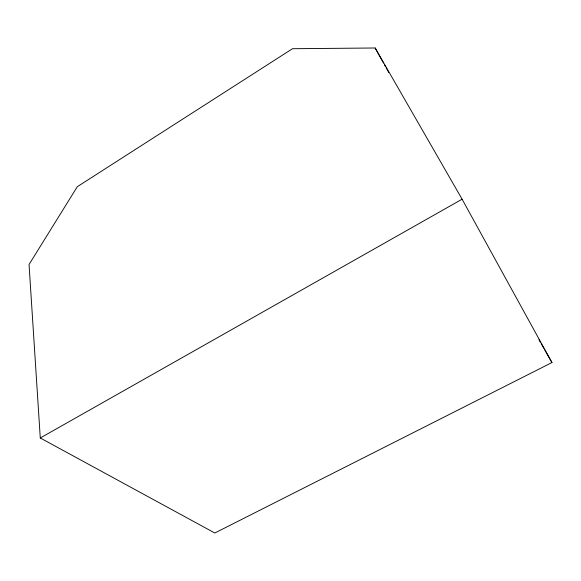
<?xml version="1.0" encoding="UTF-8"?>
<svg xmlns="http://www.w3.org/2000/svg" width="581" height="581" viewBox="0 0 581 581"><rect width="100%" height="100%" fill="white"/><g stroke="black" fill="none" stroke-linecap="round" stroke-linejoin="round"><path stroke-width="0.87" d="M40.278 437.98L462.098 199.203L375.152 47.991L292.504 48.717L77.302 186.697L29.05 264.522L40.278 437.98L214.817 533.009L551.95 362.551L462.098 199.203M538.943 339.769L540.286 342.129M541.187 343.698L543.874 348.411M544.775 349.987L551.95 362.551M375.152 47.991L383.489 63.017M384.361 64.593L385.239 66.176M386.118 67.759L388.747 72.502"/></g></svg>
